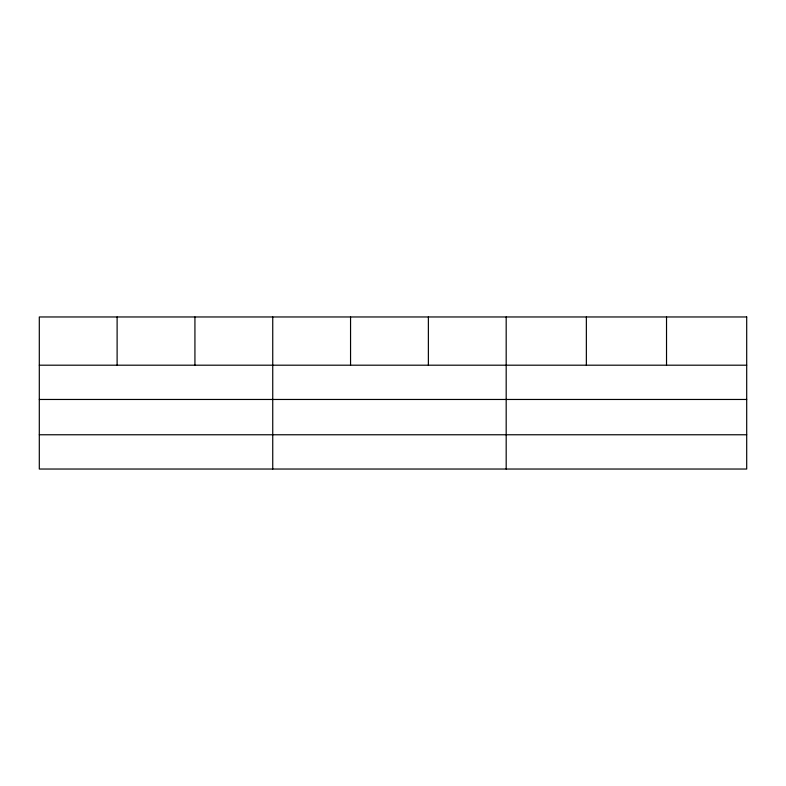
<?xml version="1.0" encoding="UTF-8"?>
<svg xmlns="http://www.w3.org/2000/svg" width="786" height="786" viewBox="0 0 786 786"><rect width="100%" height="100%" fill="white"/><g stroke="black" fill="none" stroke-linecap="round" stroke-linejoin="round"><path stroke-width="1.18" d="M39.3 365.195L746.7 365.195M39.3 399.465L746.7 399.465M39.3 434.766L746.7 434.766M666.528 316.964L666.528 365.195M586.356 316.964L586.356 365.195M506.184 316.964L506.184 469.036M428.37 316.964L428.37 365.195M350.556 316.964L350.556 365.195M272.742 316.964L272.742 469.036M194.928 316.964L194.928 365.195M117.114 316.964L117.114 365.195M746.7 316.964L39.3 316.964L39.3 469.036L746.7 469.036L746.7 316.964"/></g></svg>
